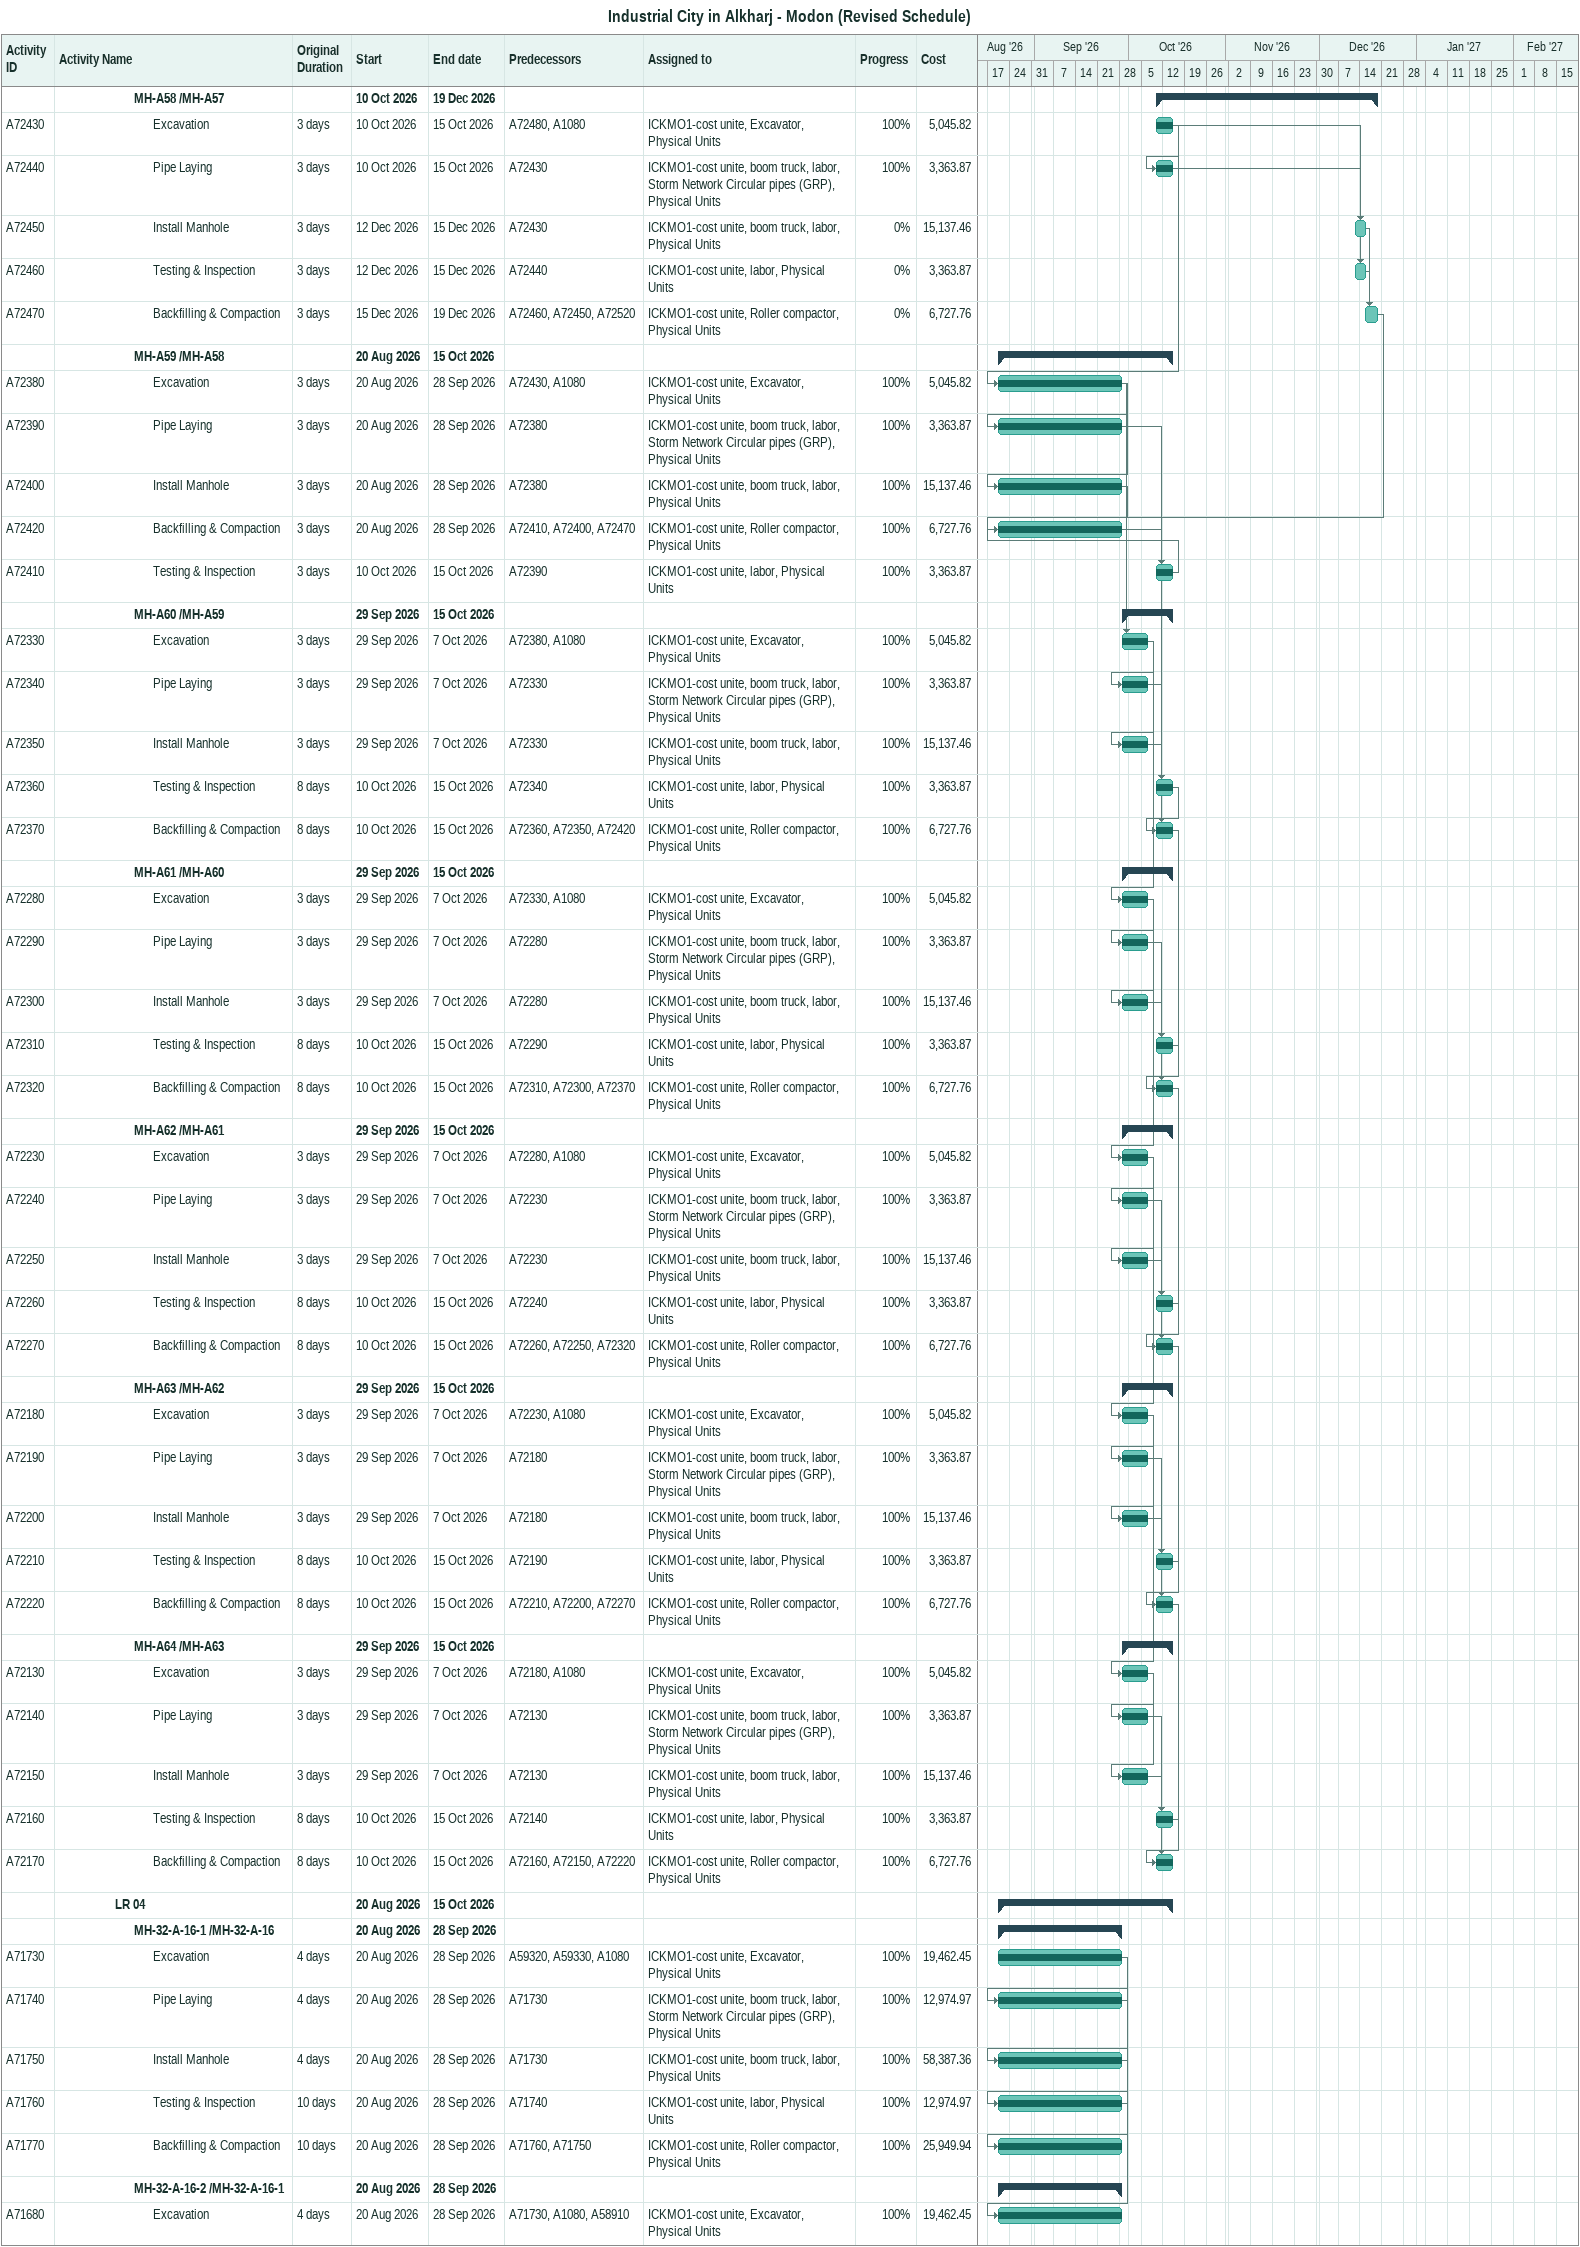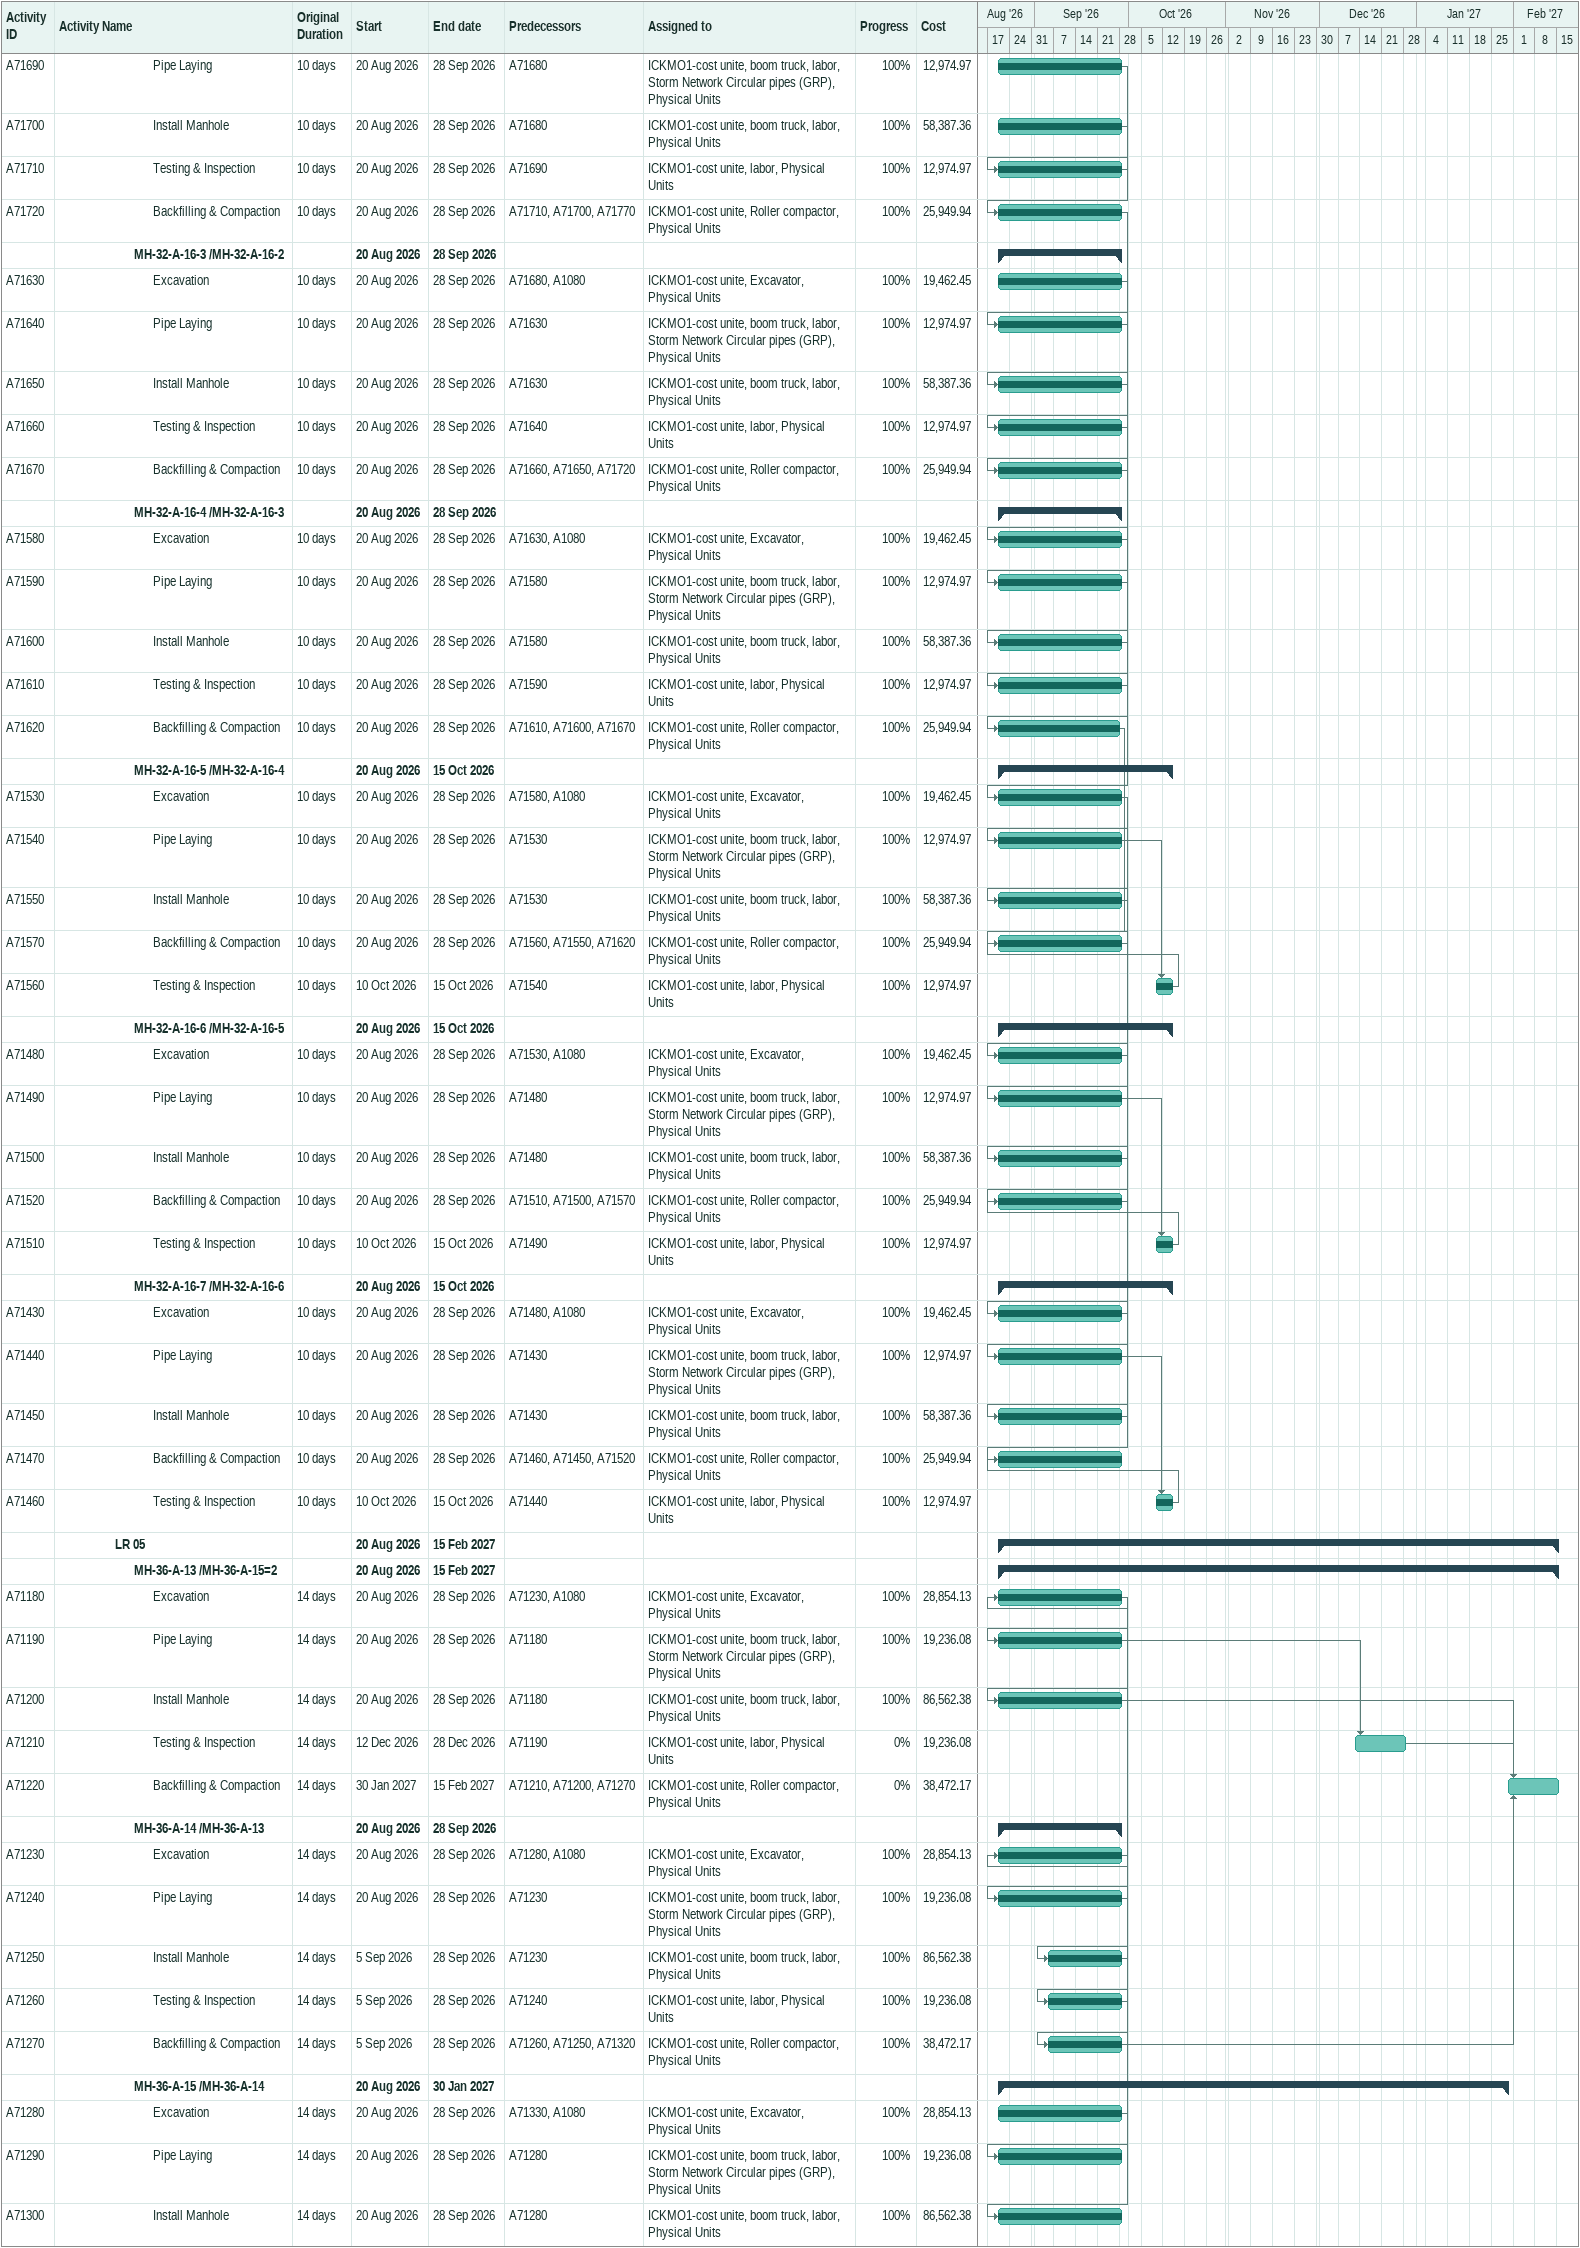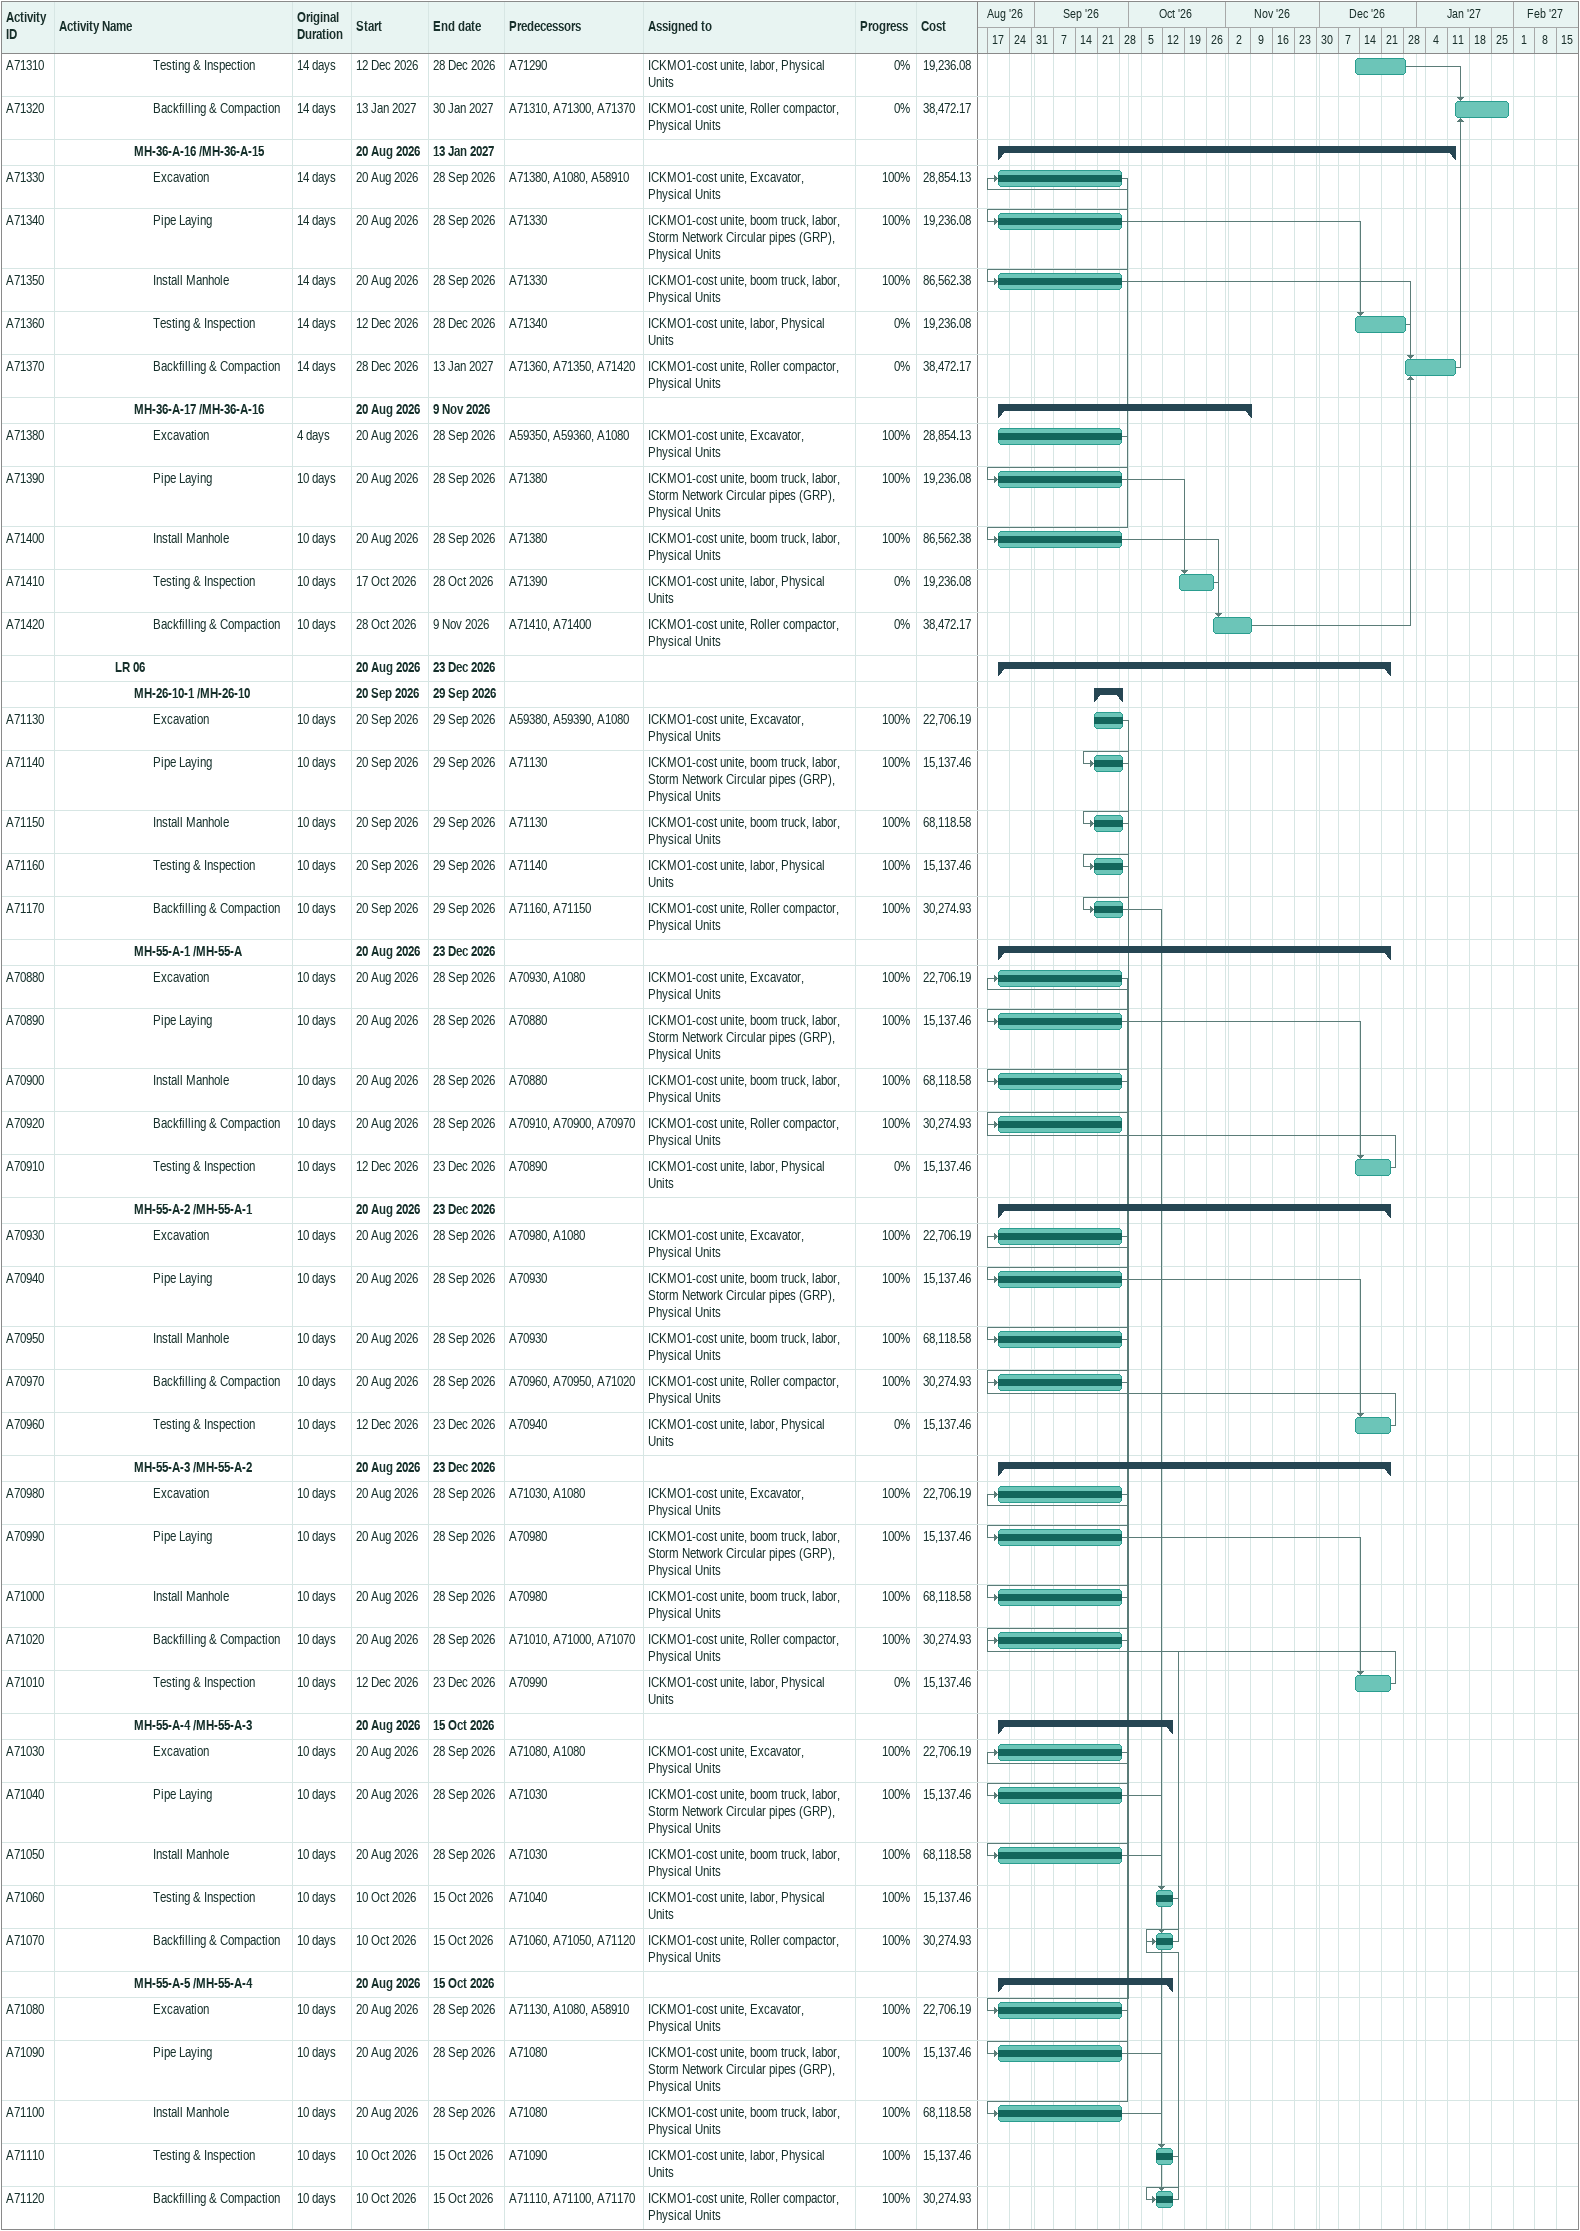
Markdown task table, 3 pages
Industrial City in Alkharj - Modon (Revised Schedule)

| ID | Level | Task | Original duration | Start | Finish | Predecessors | Resources | % complete | Cost |
|---|---|---|---|---|---|---|---|---|---|
|  | 5 | **MH-A58 /MH-A57** |  | 2026-10-10 | 2026-12-19 |  |  |  |  |
| A72430 | 6 | Excavation | 3d | 2026-10-10 | 2026-10-15 | A72480, A1080 | ICKMO1-cost unite, Excavator, Physical Units | 100 | 5045.82 |
| A72440 | 6 | Pipe Laying | 3d | 2026-10-10 | 2026-10-15 | A72430 | ICKMO1-cost unite, boom truck, labor, Storm Network Circular pipes (GRP), Physical Units | 100 | 3363.87 |
| A72450 | 6 | Install Manhole | 3d | 2026-12-12 | 2026-12-15 | A72430 | ICKMO1-cost unite, boom truck, labor, Physical Units | 0 | 15137.46 |
| A72460 | 6 | Testing & Inspection | 3d | 2026-12-12 | 2026-12-15 | A72440 | ICKMO1-cost unite, labor, Physical Units | 0 | 3363.87 |
| A72470 | 6 | Backfilling & Compaction | 3d | 2026-12-15 | 2026-12-19 | A72460, A72450, A72520 | ICKMO1-cost unite, Roller compactor, Physical Units | 0 | 6727.76 |
|  | 5 | **MH-A59 /MH-A58** |  | 2026-08-20 | 2026-10-15 |  |  |  |  |
| A72380 | 6 | Excavation | 3d | 2026-08-20 | 2026-09-28 | A72430, A1080 | ICKMO1-cost unite, Excavator, Physical Units | 100 | 5045.82 |
| A72390 | 6 | Pipe Laying | 3d | 2026-08-20 | 2026-09-28 | A72380 | ICKMO1-cost unite, boom truck, labor, Storm Network Circular pipes (GRP), Physical Units | 100 | 3363.87 |
| A72400 | 6 | Install Manhole | 3d | 2026-08-20 | 2026-09-28 | A72380 | ICKMO1-cost unite, boom truck, labor, Physical Units | 100 | 15137.46 |
| A72420 | 6 | Backfilling & Compaction | 3d | 2026-08-20 | 2026-09-28 | A72410, A72400, A72470 | ICKMO1-cost unite, Roller compactor, Physical Units | 100 | 6727.76 |
| A72410 | 6 | Testing & Inspection | 3d | 2026-10-10 | 2026-10-15 | A72390 | ICKMO1-cost unite, labor, Physical Units | 100 | 3363.87 |
|  | 5 | **MH-A60 /MH-A59** |  | 2026-09-29 | 2026-10-15 |  |  |  |  |
| A72330 | 6 | Excavation | 3d | 2026-09-29 | 2026-10-07 | A72380, A1080 | ICKMO1-cost unite, Excavator, Physical Units | 100 | 5045.82 |
| A72340 | 6 | Pipe Laying | 3d | 2026-09-29 | 2026-10-07 | A72330 | ICKMO1-cost unite, boom truck, labor, Storm Network Circular pipes (GRP), Physical Units | 100 | 3363.87 |
| A72350 | 6 | Install Manhole | 3d | 2026-09-29 | 2026-10-07 | A72330 | ICKMO1-cost unite, boom truck, labor, Physical Units | 100 | 15137.46 |
| A72360 | 6 | Testing & Inspection | 8d | 2026-10-10 | 2026-10-15 | A72340 | ICKMO1-cost unite, labor, Physical Units | 100 | 3363.87 |
| A72370 | 6 | Backfilling & Compaction | 8d | 2026-10-10 | 2026-10-15 | A72360, A72350, A72420 | ICKMO1-cost unite, Roller compactor, Physical Units | 100 | 6727.76 |
|  | 5 | **MH-A61 /MH-A60** |  | 2026-09-29 | 2026-10-15 |  |  |  |  |
| A72280 | 6 | Excavation | 3d | 2026-09-29 | 2026-10-07 | A72330, A1080 | ICKMO1-cost unite, Excavator, Physical Units | 100 | 5045.82 |
| A72290 | 6 | Pipe Laying | 3d | 2026-09-29 | 2026-10-07 | A72280 | ICKMO1-cost unite, boom truck, labor, Storm Network Circular pipes (GRP), Physical Units | 100 | 3363.87 |
| A72300 | 6 | Install Manhole | 3d | 2026-09-29 | 2026-10-07 | A72280 | ICKMO1-cost unite, boom truck, labor, Physical Units | 100 | 15137.46 |
| A72310 | 6 | Testing & Inspection | 8d | 2026-10-10 | 2026-10-15 | A72290 | ICKMO1-cost unite, labor, Physical Units | 100 | 3363.87 |
| A72320 | 6 | Backfilling & Compaction | 8d | 2026-10-10 | 2026-10-15 | A72310, A72300, A72370 | ICKMO1-cost unite, Roller compactor, Physical Units | 100 | 6727.76 |
|  | 5 | **MH-A62 /MH-A61** |  | 2026-09-29 | 2026-10-15 |  |  |  |  |
| A72230 | 6 | Excavation | 3d | 2026-09-29 | 2026-10-07 | A72280, A1080 | ICKMO1-cost unite, Excavator, Physical Units | 100 | 5045.82 |
| A72240 | 6 | Pipe Laying | 3d | 2026-09-29 | 2026-10-07 | A72230 | ICKMO1-cost unite, boom truck, labor, Storm Network Circular pipes (GRP), Physical Units | 100 | 3363.87 |
| A72250 | 6 | Install Manhole | 3d | 2026-09-29 | 2026-10-07 | A72230 | ICKMO1-cost unite, boom truck, labor, Physical Units | 100 | 15137.46 |
| A72260 | 6 | Testing & Inspection | 8d | 2026-10-10 | 2026-10-15 | A72240 | ICKMO1-cost unite, labor, Physical Units | 100 | 3363.87 |
| A72270 | 6 | Backfilling & Compaction | 8d | 2026-10-10 | 2026-10-15 | A72260, A72250, A72320 | ICKMO1-cost unite, Roller compactor, Physical Units | 100 | 6727.76 |
|  | 5 | **MH-A63 /MH-A62** |  | 2026-09-29 | 2026-10-15 |  |  |  |  |
| A72180 | 6 | Excavation | 3d | 2026-09-29 | 2026-10-07 | A72230, A1080 | ICKMO1-cost unite, Excavator, Physical Units | 100 | 5045.82 |
| A72190 | 6 | Pipe Laying | 3d | 2026-09-29 | 2026-10-07 | A72180 | ICKMO1-cost unite, boom truck, labor, Storm Network Circular pipes (GRP), Physical Units | 100 | 3363.87 |
| A72200 | 6 | Install Manhole | 3d | 2026-09-29 | 2026-10-07 | A72180 | ICKMO1-cost unite, boom truck, labor, Physical Units | 100 | 15137.46 |
| A72210 | 6 | Testing & Inspection | 8d | 2026-10-10 | 2026-10-15 | A72190 | ICKMO1-cost unite, labor, Physical Units | 100 | 3363.87 |
| A72220 | 6 | Backfilling & Compaction | 8d | 2026-10-10 | 2026-10-15 | A72210, A72200, A72270 | ICKMO1-cost unite, Roller compactor, Physical Units | 100 | 6727.76 |
|  | 5 | **MH-A64 /MH-A63** |  | 2026-09-29 | 2026-10-15 |  |  |  |  |
| A72130 | 6 | Excavation | 3d | 2026-09-29 | 2026-10-07 | A72180, A1080 | ICKMO1-cost unite, Excavator, Physical Units | 100 | 5045.82 |
| A72140 | 6 | Pipe Laying | 3d | 2026-09-29 | 2026-10-07 | A72130 | ICKMO1-cost unite, boom truck, labor, Storm Network Circular pipes (GRP), Physical Units | 100 | 3363.87 |
| A72150 | 6 | Install Manhole | 3d | 2026-09-29 | 2026-10-07 | A72130 | ICKMO1-cost unite, boom truck, labor, Physical Units | 100 | 15137.46 |
| A72160 | 6 | Testing & Inspection | 8d | 2026-10-10 | 2026-10-15 | A72140 | ICKMO1-cost unite, labor, Physical Units | 100 | 3363.87 |
| A72170 | 6 | Backfilling & Compaction | 8d | 2026-10-10 | 2026-10-15 | A72160, A72150, A72220 | ICKMO1-cost unite, Roller compactor, Physical Units | 100 | 6727.76 |
|  | 4 | **LR 04** |  | 2026-08-20 | 2026-10-15 |  |  |  |  |
|  | 5 | **MH-32-A-16-1 /MH-32-A-16** |  | 2026-08-20 | 2026-09-28 |  |  |  |  |
| A71730 | 6 | Excavation | 4d | 2026-08-20 | 2026-09-28 | A59320, A59330, A1080 | ICKMO1-cost unite, Excavator, Physical Units | 100 | 19462.45 |
| A71740 | 6 | Pipe Laying | 4d | 2026-08-20 | 2026-09-28 | A71730 | ICKMO1-cost unite, boom truck, labor, Storm Network Circular pipes (GRP), Physical Units | 100 | 12974.97 |
| A71750 | 6 | Install Manhole | 4d | 2026-08-20 | 2026-09-28 | A71730 | ICKMO1-cost unite, boom truck, labor, Physical Units | 100 | 58387.36 |
| A71760 | 6 | Testing & Inspection | 10d | 2026-08-20 | 2026-09-28 | A71740 | ICKMO1-cost unite, labor, Physical Units | 100 | 12974.97 |
| A71770 | 6 | Backfilling & Compaction | 10d | 2026-08-20 | 2026-09-28 | A71760, A71750 | ICKMO1-cost unite, Roller compactor, Physical Units | 100 | 25949.94 |
|  | 5 | **MH-32-A-16-2 /MH-32-A-16-1** |  | 2026-08-20 | 2026-09-28 |  |  |  |  |
| A71680 | 6 | Excavation | 4d | 2026-08-20 | 2026-09-28 | A71730, A1080, A58910 | ICKMO1-cost unite, Excavator, Physical Units | 100 | 19462.45 |
| A71690 | 6 | Pipe Laying | 10d | 2026-08-20 | 2026-09-28 | A71680 | ICKMO1-cost unite, boom truck, labor, Storm Network Circular pipes (GRP), Physical Units | 100 | 12974.97 |
| A71700 | 6 | Install Manhole | 10d | 2026-08-20 | 2026-09-28 | A71680 | ICKMO1-cost unite, boom truck, labor, Physical Units | 100 | 58387.36 |
| A71710 | 6 | Testing & Inspection | 10d | 2026-08-20 | 2026-09-28 | A71690 | ICKMO1-cost unite, labor, Physical Units | 100 | 12974.97 |
| A71720 | 6 | Backfilling & Compaction | 10d | 2026-08-20 | 2026-09-28 | A71710, A71700, A71770 | ICKMO1-cost unite, Roller compactor, Physical Units | 100 | 25949.94 |
|  | 5 | **MH-32-A-16-3 /MH-32-A-16-2** |  | 2026-08-20 | 2026-09-28 |  |  |  |  |
| A71630 | 6 | Excavation | 10d | 2026-08-20 | 2026-09-28 | A71680, A1080 | ICKMO1-cost unite, Excavator, Physical Units | 100 | 19462.45 |
| A71640 | 6 | Pipe Laying | 10d | 2026-08-20 | 2026-09-28 | A71630 | ICKMO1-cost unite, boom truck, labor, Storm Network Circular pipes (GRP), Physical Units | 100 | 12974.97 |
| A71650 | 6 | Install Manhole | 10d | 2026-08-20 | 2026-09-28 | A71630 | ICKMO1-cost unite, boom truck, labor, Physical Units | 100 | 58387.36 |
| A71660 | 6 | Testing & Inspection | 10d | 2026-08-20 | 2026-09-28 | A71640 | ICKMO1-cost unite, labor, Physical Units | 100 | 12974.97 |
| A71670 | 6 | Backfilling & Compaction | 10d | 2026-08-20 | 2026-09-28 | A71660, A71650, A71720 | ICKMO1-cost unite, Roller compactor, Physical Units | 100 | 25949.94 |
|  | 5 | **MH-32-A-16-4 /MH-32-A-16-3** |  | 2026-08-20 | 2026-09-28 |  |  |  |  |
| A71580 | 6 | Excavation | 10d | 2026-08-20 | 2026-09-28 | A71630, A1080 | ICKMO1-cost unite, Excavator, Physical Units | 100 | 19462.45 |
| A71590 | 6 | Pipe Laying | 10d | 2026-08-20 | 2026-09-28 | A71580 | ICKMO1-cost unite, boom truck, labor, Storm Network Circular pipes (GRP), Physical Units | 100 | 12974.97 |
| A71600 | 6 | Install Manhole | 10d | 2026-08-20 | 2026-09-28 | A71580 | ICKMO1-cost unite, boom truck, labor, Physical Units | 100 | 58387.36 |
| A71610 | 6 | Testing & Inspection | 10d | 2026-08-20 | 2026-09-28 | A71590 | ICKMO1-cost unite, labor, Physical Units | 100 | 12974.97 |
| A71620 | 6 | Backfilling & Compaction | 10d | 2026-08-20 | 2026-09-28 | A71610, A71600, A71670 | ICKMO1-cost unite, Roller compactor, Physical Units | 100 | 25949.94 |
|  | 5 | **MH-32-A-16-5 /MH-32-A-16-4** |  | 2026-08-20 | 2026-10-15 |  |  |  |  |
| A71530 | 6 | Excavation | 10d | 2026-08-20 | 2026-09-28 | A71580, A1080 | ICKMO1-cost unite, Excavator, Physical Units | 100 | 19462.45 |
| A71540 | 6 | Pipe Laying | 10d | 2026-08-20 | 2026-09-28 | A71530 | ICKMO1-cost unite, boom truck, labor, Storm Network Circular pipes (GRP), Physical Units | 100 | 12974.97 |
| A71550 | 6 | Install Manhole | 10d | 2026-08-20 | 2026-09-28 | A71530 | ICKMO1-cost unite, boom truck, labor, Physical Units | 100 | 58387.36 |
| A71570 | 6 | Backfilling & Compaction | 10d | 2026-08-20 | 2026-09-28 | A71560, A71550, A71620 | ICKMO1-cost unite, Roller compactor, Physical Units | 100 | 25949.94 |
| A71560 | 6 | Testing & Inspection | 10d | 2026-10-10 | 2026-10-15 | A71540 | ICKMO1-cost unite, labor, Physical Units | 100 | 12974.97 |
|  | 5 | **MH-32-A-16-6 /MH-32-A-16-5** |  | 2026-08-20 | 2026-10-15 |  |  |  |  |
| A71480 | 6 | Excavation | 10d | 2026-08-20 | 2026-09-28 | A71530, A1080 | ICKMO1-cost unite, Excavator, Physical Units | 100 | 19462.45 |
| A71490 | 6 | Pipe Laying | 10d | 2026-08-20 | 2026-09-28 | A71480 | ICKMO1-cost unite, boom truck, labor, Storm Network Circular pipes (GRP), Physical Units | 100 | 12974.97 |
| A71500 | 6 | Install Manhole | 10d | 2026-08-20 | 2026-09-28 | A71480 | ICKMO1-cost unite, boom truck, labor, Physical Units | 100 | 58387.36 |
| A71520 | 6 | Backfilling & Compaction | 10d | 2026-08-20 | 2026-09-28 | A71510, A71500, A71570 | ICKMO1-cost unite, Roller compactor, Physical Units | 100 | 25949.94 |
| A71510 | 6 | Testing & Inspection | 10d | 2026-10-10 | 2026-10-15 | A71490 | ICKMO1-cost unite, labor, Physical Units | 100 | 12974.97 |
|  | 5 | **MH-32-A-16-7 /MH-32-A-16-6** |  | 2026-08-20 | 2026-10-15 |  |  |  |  |
| A71430 | 6 | Excavation | 10d | 2026-08-20 | 2026-09-28 | A71480, A1080 | ICKMO1-cost unite, Excavator, Physical Units | 100 | 19462.45 |
| A71440 | 6 | Pipe Laying | 10d | 2026-08-20 | 2026-09-28 | A71430 | ICKMO1-cost unite, boom truck, labor, Storm Network Circular pipes (GRP), Physical Units | 100 | 12974.97 |
| A71450 | 6 | Install Manhole | 10d | 2026-08-20 | 2026-09-28 | A71430 | ICKMO1-cost unite, boom truck, labor, Physical Units | 100 | 58387.36 |
| A71470 | 6 | Backfilling & Compaction | 10d | 2026-08-20 | 2026-09-28 | A71460, A71450, A71520 | ICKMO1-cost unite, Roller compactor, Physical Units | 100 | 25949.94 |
| A71460 | 6 | Testing & Inspection | 10d | 2026-10-10 | 2026-10-15 | A71440 | ICKMO1-cost unite, labor, Physical Units | 100 | 12974.97 |
|  | 4 | **LR 05** |  | 2026-08-20 | 2027-02-15 |  |  |  |  |
|  | 5 | **MH-36-A-13 /MH-36-A-15=2** |  | 2026-08-20 | 2027-02-15 |  |  |  |  |
| A71180 | 6 | Excavation | 14d | 2026-08-20 | 2026-09-28 | A71230, A1080 | ICKMO1-cost unite, Excavator, Physical Units | 100 | 28854.13 |
| A71190 | 6 | Pipe Laying | 14d | 2026-08-20 | 2026-09-28 | A71180 | ICKMO1-cost unite, boom truck, labor, Storm Network Circular pipes (GRP), Physical Units | 100 | 19236.08 |
| A71200 | 6 | Install Manhole | 14d | 2026-08-20 | 2026-09-28 | A71180 | ICKMO1-cost unite, boom truck, labor, Physical Units | 100 | 86562.38 |
| A71210 | 6 | Testing & Inspection | 14d | 2026-12-12 | 2026-12-28 | A71190 | ICKMO1-cost unite, labor, Physical Units | 0 | 19236.08 |
| A71220 | 6 | Backfilling & Compaction | 14d | 2027-01-30 | 2027-02-15 | A71210, A71200, A71270 | ICKMO1-cost unite, Roller compactor, Physical Units | 0 | 38472.17 |
|  | 5 | **MH-36-A-14 /MH-36-A-13** |  | 2026-08-20 | 2026-09-28 |  |  |  |  |
| A71230 | 6 | Excavation | 14d | 2026-08-20 | 2026-09-28 | A71280, A1080 | ICKMO1-cost unite, Excavator, Physical Units | 100 | 28854.13 |
| A71240 | 6 | Pipe Laying | 14d | 2026-08-20 | 2026-09-28 | A71230 | ICKMO1-cost unite, boom truck, labor, Storm Network Circular pipes (GRP), Physical Units | 100 | 19236.08 |
| A71250 | 6 | Install Manhole | 14d | 2026-09-05 | 2026-09-28 | A71230 | ICKMO1-cost unite, boom truck, labor, Physical Units | 100 | 86562.38 |
| A71260 | 6 | Testing & Inspection | 14d | 2026-09-05 | 2026-09-28 | A71240 | ICKMO1-cost unite, labor, Physical Units | 100 | 19236.08 |
| A71270 | 6 | Backfilling & Compaction | 14d | 2026-09-05 | 2026-09-28 | A71260, A71250, A71320 | ICKMO1-cost unite, Roller compactor, Physical Units | 100 | 38472.17 |
|  | 5 | **MH-36-A-15 /MH-36-A-14** |  | 2026-08-20 | 2027-01-30 |  |  |  |  |
| A71280 | 6 | Excavation | 14d | 2026-08-20 | 2026-09-28 | A71330, A1080 | ICKMO1-cost unite, Excavator, Physical Units | 100 | 28854.13 |
| A71290 | 6 | Pipe Laying | 14d | 2026-08-20 | 2026-09-28 | A71280 | ICKMO1-cost unite, boom truck, labor, Storm Network Circular pipes (GRP), Physical Units | 100 | 19236.08 |
| A71300 | 6 | Install Manhole | 14d | 2026-08-20 | 2026-09-28 | A71280 | ICKMO1-cost unite, boom truck, labor, Physical Units | 100 | 86562.38 |
| A71310 | 6 | Testing & Inspection | 14d | 2026-12-12 | 2026-12-28 | A71290 | ICKMO1-cost unite, labor, Physical Units | 0 | 19236.08 |
| A71320 | 6 | Backfilling & Compaction | 14d | 2027-01-13 | 2027-01-30 | A71310, A71300, A71370 | ICKMO1-cost unite, Roller compactor, Physical Units | 0 | 38472.17 |
|  | 5 | **MH-36-A-16 /MH-36-A-15** |  | 2026-08-20 | 2027-01-13 |  |  |  |  |
| A71330 | 6 | Excavation | 14d | 2026-08-20 | 2026-09-28 | A71380, A1080, A58910 | ICKMO1-cost unite, Excavator, Physical Units | 100 | 28854.13 |
| A71340 | 6 | Pipe Laying | 14d | 2026-08-20 | 2026-09-28 | A71330 | ICKMO1-cost unite, boom truck, labor, Storm Network Circular pipes (GRP), Physical Units | 100 | 19236.08 |
| A71350 | 6 | Install Manhole | 14d | 2026-08-20 | 2026-09-28 | A71330 | ICKMO1-cost unite, boom truck, labor, Physical Units | 100 | 86562.38 |
| A71360 | 6 | Testing & Inspection | 14d | 2026-12-12 | 2026-12-28 | A71340 | ICKMO1-cost unite, labor, Physical Units | 0 | 19236.08 |
| A71370 | 6 | Backfilling & Compaction | 14d | 2026-12-28 | 2027-01-13 | A71360, A71350, A71420 | ICKMO1-cost unite, Roller compactor, Physical Units | 0 | 38472.17 |
|  | 5 | **MH-36-A-17 /MH-36-A-16** |  | 2026-08-20 | 2026-11-09 |  |  |  |  |
| A71380 | 6 | Excavation | 4d | 2026-08-20 | 2026-09-28 | A59350, A59360, A1080 | ICKMO1-cost unite, Excavator, Physical Units | 100 | 28854.13 |
| A71390 | 6 | Pipe Laying | 10d | 2026-08-20 | 2026-09-28 | A71380 | ICKMO1-cost unite, boom truck, labor, Storm Network Circular pipes (GRP), Physical Units | 100 | 19236.08 |
| A71400 | 6 | Install Manhole | 10d | 2026-08-20 | 2026-09-28 | A71380 | ICKMO1-cost unite, boom truck, labor, Physical Units | 100 | 86562.38 |
| A71410 | 6 | Testing & Inspection | 10d | 2026-10-17 | 2026-10-28 | A71390 | ICKMO1-cost unite, labor, Physical Units | 0 | 19236.08 |
| A71420 | 6 | Backfilling & Compaction | 10d | 2026-10-28 | 2026-11-09 | A71410, A71400 | ICKMO1-cost unite, Roller compactor, Physical Units | 0 | 38472.17 |
|  | 4 | **LR 06** |  | 2026-08-20 | 2026-12-23 |  |  |  |  |
|  | 5 | **MH-26-10-1 /MH-26-10** |  | 2026-09-20 | 2026-09-29 |  |  |  |  |
| A71130 | 6 | Excavation | 10d | 2026-09-20 | 2026-09-29 | A59380, A59390, A1080 | ICKMO1-cost unite, Excavator, Physical Units | 100 | 22706.19 |
| A71140 | 6 | Pipe Laying | 10d | 2026-09-20 | 2026-09-29 | A71130 | ICKMO1-cost unite, boom truck, labor, Storm Network Circular pipes (GRP), Physical Units | 100 | 15137.46 |
| A71150 | 6 | Install Manhole | 10d | 2026-09-20 | 2026-09-29 | A71130 | ICKMO1-cost unite, boom truck, labor, Physical Units | 100 | 68118.58 |
| A71160 | 6 | Testing & Inspection | 10d | 2026-09-20 | 2026-09-29 | A71140 | ICKMO1-cost unite, labor, Physical Units | 100 | 15137.46 |
| A71170 | 6 | Backfilling & Compaction | 10d | 2026-09-20 | 2026-09-29 | A71160, A71150 | ICKMO1-cost unite, Roller compactor, Physical Units | 100 | 30274.93 |
|  | 5 | **MH-55-A-1 /MH-55-A** |  | 2026-08-20 | 2026-12-23 |  |  |  |  |
| A70880 | 6 | Excavation | 10d | 2026-08-20 | 2026-09-28 | A70930, A1080 | ICKMO1-cost unite, Excavator, Physical Units | 100 | 22706.19 |
| A70890 | 6 | Pipe Laying | 10d | 2026-08-20 | 2026-09-28 | A70880 | ICKMO1-cost unite, boom truck, labor, Storm Network Circular pipes (GRP), Physical Units | 100 | 15137.46 |
| A70900 | 6 | Install Manhole | 10d | 2026-08-20 | 2026-09-28 | A70880 | ICKMO1-cost unite, boom truck, labor, Physical Units | 100 | 68118.58 |
| A70920 | 6 | Backfilling & Compaction | 10d | 2026-08-20 | 2026-09-28 | A70910, A70900, A70970 | ICKMO1-cost unite, Roller compactor, Physical Units | 100 | 30274.93 |
| A70910 | 6 | Testing & Inspection | 10d | 2026-12-12 | 2026-12-23 | A70890 | ICKMO1-cost unite, labor, Physical Units | 0 | 15137.46 |
|  | 5 | **MH-55-A-2 /MH-55-A-1** |  | 2026-08-20 | 2026-12-23 |  |  |  |  |
| A70930 | 6 | Excavation | 10d | 2026-08-20 | 2026-09-28 | A70980, A1080 | ICKMO1-cost unite, Excavator, Physical Units | 100 | 22706.19 |
| A70940 | 6 | Pipe Laying | 10d | 2026-08-20 | 2026-09-28 | A70930 | ICKMO1-cost unite, boom truck, labor, Storm Network Circular pipes (GRP), Physical Units | 100 | 15137.46 |
| A70950 | 6 | Install Manhole | 10d | 2026-08-20 | 2026-09-28 | A70930 | ICKMO1-cost unite, boom truck, labor, Physical Units | 100 | 68118.58 |
| A70970 | 6 | Backfilling & Compaction | 10d | 2026-08-20 | 2026-09-28 | A70960, A70950, A71020 | ICKMO1-cost unite, Roller compactor, Physical Units | 100 | 30274.93 |
| A70960 | 6 | Testing & Inspection | 10d | 2026-12-12 | 2026-12-23 | A70940 | ICKMO1-cost unite, labor, Physical Units | 0 | 15137.46 |
|  | 5 | **MH-55-A-3 /MH-55-A-2** |  | 2026-08-20 | 2026-12-23 |  |  |  |  |
| A70980 | 6 | Excavation | 10d | 2026-08-20 | 2026-09-28 | A71030, A1080 | ICKMO1-cost unite, Excavator, Physical Units | 100 | 22706.19 |
| A70990 | 6 | Pipe Laying | 10d | 2026-08-20 | 2026-09-28 | A70980 | ICKMO1-cost unite, boom truck, labor, Storm Network Circular pipes (GRP), Physical Units | 100 | 15137.46 |
| A71000 | 6 | Install Manhole | 10d | 2026-08-20 | 2026-09-28 | A70980 | ICKMO1-cost unite, boom truck, labor, Physical Units | 100 | 68118.58 |
| A71020 | 6 | Backfilling & Compaction | 10d | 2026-08-20 | 2026-09-28 | A71010, A71000, A71070 | ICKMO1-cost unite, Roller compactor, Physical Units | 100 | 30274.93 |
| A71010 | 6 | Testing & Inspection | 10d | 2026-12-12 | 2026-12-23 | A70990 | ICKMO1-cost unite, labor, Physical Units | 0 | 15137.46 |
|  | 5 | **MH-55-A-4 /MH-55-A-3** |  | 2026-08-20 | 2026-10-15 |  |  |  |  |
| A71030 | 6 | Excavation | 10d | 2026-08-20 | 2026-09-28 | A71080, A1080 | ICKMO1-cost unite, Excavator, Physical Units | 100 | 22706.19 |
| A71040 | 6 | Pipe Laying | 10d | 2026-08-20 | 2026-09-28 | A71030 | ICKMO1-cost unite, boom truck, labor, Storm Network Circular pipes (GRP), Physical Units | 100 | 15137.46 |
| A71050 | 6 | Install Manhole | 10d | 2026-08-20 | 2026-09-28 | A71030 | ICKMO1-cost unite, boom truck, labor, Physical Units | 100 | 68118.58 |
| A71060 | 6 | Testing & Inspection | 10d | 2026-10-10 | 2026-10-15 | A71040 | ICKMO1-cost unite, labor, Physical Units | 100 | 15137.46 |
| A71070 | 6 | Backfilling & Compaction | 10d | 2026-10-10 | 2026-10-15 | A71060, A71050, A71120 | ICKMO1-cost unite, Roller compactor, Physical Units | 100 | 30274.93 |
|  | 5 | **MH-55-A-5 /MH-55-A-4** |  | 2026-08-20 | 2026-10-15 |  |  |  |  |
| A71080 | 6 | Excavation | 10d | 2026-08-20 | 2026-09-28 | A71130, A1080, A58910 | ICKMO1-cost unite, Excavator, Physical Units | 100 | 22706.19 |
| A71090 | 6 | Pipe Laying | 10d | 2026-08-20 | 2026-09-28 | A71080 | ICKMO1-cost unite, boom truck, labor, Storm Network Circular pipes (GRP), Physical Units | 100 | 15137.46 |
| A71100 | 6 | Install Manhole | 10d | 2026-08-20 | 2026-09-28 | A71080 | ICKMO1-cost unite, boom truck, labor, Physical Units | 100 | 68118.58 |
| A71110 | 6 | Testing & Inspection | 10d | 2026-10-10 | 2026-10-15 | A71090 | ICKMO1-cost unite, labor, Physical Units | 100 | 15137.46 |
| A71120 | 6 | Backfilling & Compaction | 10d | 2026-10-10 | 2026-10-15 | A71110, A71100, A71170 | ICKMO1-cost unite, Roller compactor, Physical Units | 100 | 30274.93 |
